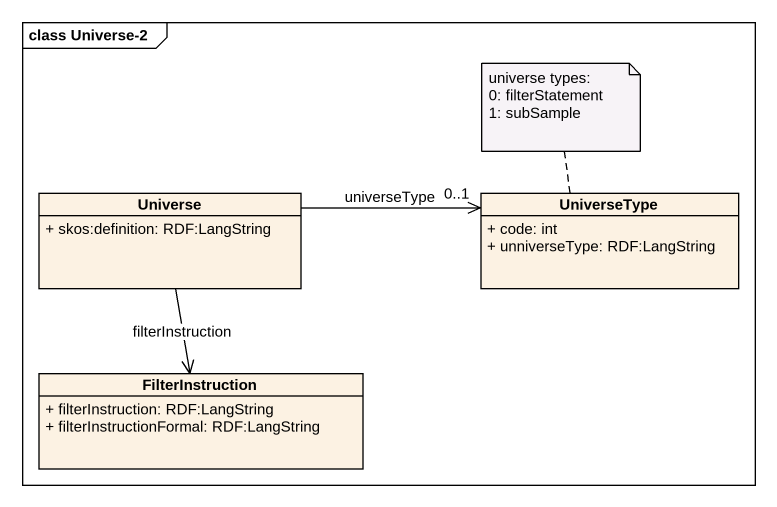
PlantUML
@startuml
mainframe class Universe-2
hide circle
hide empty members
skinparam classAttributeIconSize 0
class Universe {
  + skos:definition: RDF:LangString
}
class UniverseType {
  + code: int
  + unniverseType: RDF:LangString
}
class FilterInstruction {
  + filterInstruction: RDF:LangString
  + filterInstructionFormal: RDF:LangString
}
Universe -right-> "0..1" UniverseType : universeType
Universe --> FilterInstruction : filterInstruction
note top of UniverseType
  universe types:
  0: filterStatement
  1: subSample
end note
@enduml
